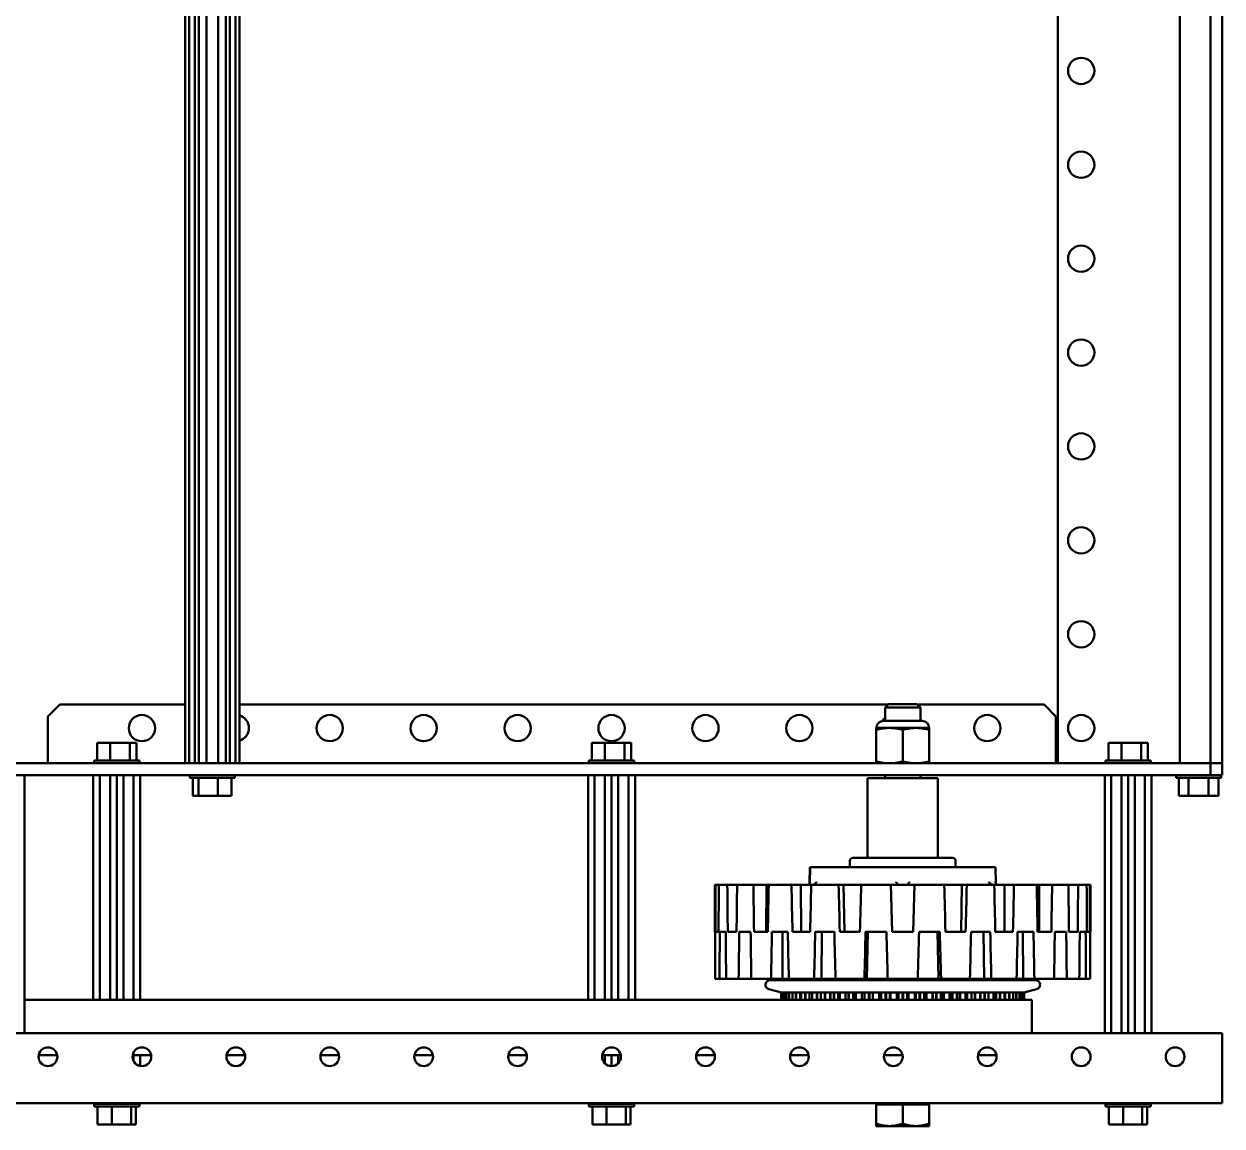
# Model space of a CAD drawing. Header units: inches. Extents: x 7.8 to 84, y 3.4 to 72.4.
# Drawn here: x 27.07 to 39.82, y 48.97 to 60.71 of the extents above; entities that cross this region are included whole.
import ezdxf

# ---------------------------------------------------------------- set-up
doc = ezdxf.new("R2010")
doc.units = ezdxf.units.IN
doc.header["$MEASUREMENT"] = 0
doc.layers.add('Visible (ANSI)', color=7, linetype='Continuous', lineweight=50)

msp = doc.modelspace()

# ---------------------------------------------------------------- linework, layer by layer
at = {"layer": 'Visible (ANSI)'}
for p, q in [((28.786, 68.585), (28.786, 52.835)), ((28.827, 68.585), (28.827, 52.835)), ((28.889, 68.585), (28.889, 52.835)), ((28.93, 68.585), (28.93, 52.835)), ((29.012, 68.585), (29.012, 52.835)), ((29.137, 68.585), (29.137, 52.835)), ((29.219, 68.585), (29.219, 52.835)), ((29.26, 68.585), (29.26, 52.835)), ((29.322, 68.585), (29.322, 52.835)), ((29.363, 68.585), (29.363, 52.835)), ((38.075, 68.585), (38.075, 52.835)), ((39.375, 68.585), (39.375, 52.835)), ((39.7, 68.585), (39.7, 52.835)), ((39.825, 68.585), (39.825, 52.835)), ((27.45, 53.46), (27.325, 53.335)), ((27.45, 53.46), (28.786, 53.46)), ((29.363, 53.46), (36.27, 53.46)), ((36.275, 53.465), (36.238, 53.428)), ((36.275, 53.465), (36.576, 53.465)), ((36.576, 53.465), (36.613, 53.428)), ((36.581, 53.46), (37.93, 53.46)), ((38.055, 53.335), (37.93, 53.46)), ((27.325, 52.897), (27.325, 53.335)), ((36.238, 53.428), (36.613, 53.428)), ((36.238, 53.428), (36.238, 53.288)), ((36.613, 53.428), (36.613, 53.288)), ((38.055, 53.335), (38.055, 52.897)), ((36.144, 53.212), (36.285, 53.212)), ((36.144, 53.212), (36.144, 52.835)), ((36.22, 53.288), (36.631, 53.288)), ((36.285, 53.212), (36.566, 53.212)), ((36.425, 53.192), (36.425, 52.855)), ((36.566, 53.212), (36.707, 53.212)), ((36.707, 53.212), (36.707, 52.835)), ((27.85, 53.055), (27.988, 53.055)), ((27.85, 52.865), (27.85, 53.055)), ((27.988, 53.055), (28.196, 53.055)), ((27.988, 52.865), (27.988, 53.055)), ((28.196, 53.055), (28.266, 53.055)), ((28.196, 52.865), (28.196, 53.055)), ((28.266, 52.865), (28.266, 53.055)), ((33.116, 53.055), (33.255, 53.055)), ((33.116, 52.865), (33.116, 53.055)), ((33.255, 53.055), (33.463, 53.055)), ((33.255, 52.865), (33.255, 53.055)), ((33.463, 53.055), (33.533, 53.055)), ((33.463, 52.865), (33.463, 53.055)), ((33.533, 52.865), (33.533, 53.055)), ((38.616, 53.055), (38.755, 53.055)), ((38.616, 52.865), (38.616, 53.055)), ((38.755, 53.055), (38.963, 53.055)), ((38.755, 52.865), (38.755, 53.055)), ((38.963, 53.055), (39.033, 53.055)), ((38.963, 52.865), (38.963, 53.055)), ((39.033, 52.865), (39.033, 53.055)), ((7.95, 52.835), (39.7, 52.835)), ((27.325, 52.897), (27.325, 52.835)), ((28.298, 52.865), (27.818, 52.865)), ((27.818, 52.835), (27.818, 52.865)), ((28.298, 52.835), (28.298, 52.865)), ((33.565, 52.865), (33.085, 52.865)), ((33.085, 52.835), (33.085, 52.865)), ((33.565, 52.835), (33.565, 52.865)), ((38.055, 52.835), (38.055, 52.897)), ((39.065, 52.865), (38.585, 52.865)), ((38.585, 52.835), (38.585, 52.865)), ((39.065, 52.835), (39.065, 52.865)), ((39.825, 52.835), (39.7, 52.835)), ((39.7, 52.71), (39.7, 52.835)), ((39.825, 52.835), (39.825, 52.71)), ((7.95, 52.71), (39.7, 52.71)), ((27.075, 52.71), (27.075, 49.96)), ((27.808, 52.71), (27.808, 50.316)), ((27.879, 52.71), (27.879, 50.316)), ((27.987, 52.71), (27.987, 50.316)), ((28.058, 52.71), (28.058, 50.316)), ((28.129, 52.71), (28.129, 50.316)), ((28.237, 52.71), (28.237, 50.316)), ((28.308, 52.71), (28.308, 50.316)), ((28.835, 52.71), (28.835, 52.68)), ((28.835, 52.68), (29.315, 52.68)), ((28.869, 52.68), (28.869, 52.49)), ((28.927, 52.68), (28.927, 52.49)), ((29.132, 52.68), (29.132, 52.49)), ((29.28, 52.68), (29.28, 52.49)), ((29.315, 52.71), (29.315, 52.68)), ((33.075, 52.71), (33.075, 50.316)), ((33.145, 52.71), (33.145, 50.316)), ((33.254, 52.71), (33.254, 50.316)), ((33.325, 52.71), (33.325, 50.316)), ((33.395, 52.71), (33.395, 50.316)), ((33.504, 52.71), (33.504, 50.316)), ((33.575, 52.71), (33.575, 50.316)), ((36.05, 52.678), (36.8, 52.678)), ((36.05, 51.828), (36.05, 52.678)), ((36.238, 52.71), (36.238, 52.678)), ((36.613, 52.71), (36.613, 52.678)), ((36.8, 51.828), (36.8, 52.678)), ((38.575, 52.71), (38.575, 49.96)), ((38.645, 52.71), (38.645, 49.96)), ((38.754, 52.71), (38.754, 49.96)), ((38.825, 52.71), (38.825, 49.96)), ((38.895, 52.71), (38.895, 49.96)), ((39.004, 52.71), (39.004, 49.96)), ((39.075, 52.71), (39.075, 49.96)), ((39.335, 52.71), (39.335, 52.68)), ((39.335, 52.68), (39.815, 52.68)), ((39.363, 52.68), (39.363, 52.49)), ((39.469, 52.68), (39.469, 52.49)), ((39.681, 52.68), (39.681, 52.49)), ((39.825, 52.71), (39.7, 52.71)), ((39.786, 52.68), (39.786, 52.49)), ((39.815, 52.71), (39.815, 52.68)), ((28.927, 52.49), (28.869, 52.49)), ((29.132, 52.49), (28.927, 52.49)), ((29.28, 52.49), (29.132, 52.49)), ((39.469, 52.49), (39.363, 52.49)), ((39.681, 52.49), (39.469, 52.49)), ((39.786, 52.49), (39.681, 52.49)), ((35.863, 51.797), (35.863, 51.728)), ((35.894, 51.828), (36.957, 51.828)), ((36.988, 51.797), (36.988, 51.728)), ((35.437, 51.728), (35.434, 51.557)), ((35.438, 51.728), (35.435, 51.559)), ((35.437, 51.728), (35.438, 51.728)), ((35.438, 51.728), (35.651, 51.728)), ((35.681, 51.728), (36.234, 51.728)), ((36.258, 51.728), (36.593, 51.728)), ((36.616, 51.728), (37.169, 51.728)), ((37.2, 51.728), (37.413, 51.728)), ((37.413, 51.728), (37.413, 51.728)), ((37.413, 51.728), (37.416, 51.557)), ((37.413, 51.728), (37.416, 51.559)), ((34.425, 51.541), (34.432, 51.541)), ((34.425, 51.541), (34.425, 51.041)), ((34.432, 51.541), (34.467, 51.541)), ((34.467, 51.541), (34.558, 51.541)), ((34.558, 51.541), (34.662, 51.541)), ((34.662, 51.541), (34.835, 51.541)), ((34.835, 51.541), (34.974, 51.541)), ((34.974, 51.541), (34.972, 51.041)), ((34.974, 51.541), (34.999, 51.541)), ((34.999, 51.541), (35.241, 51.541)), ((35.241, 51.541), (35.34, 51.541)), ((35.34, 51.541), (35.451, 51.541)), ((35.34, 51.541), (35.344, 51.041)), ((35.451, 51.541), (35.743, 51.541)), ((35.743, 51.541), (35.795, 51.541)), ((35.795, 51.541), (35.983, 51.541)), ((35.795, 51.541), (35.804, 51.041)), ((35.983, 51.541), (36.3, 51.541)), ((36.313, 51.041), (36.3, 51.541)), ((36.3, 51.541), (36.55, 51.541)), ((36.55, 51.541), (36.537, 51.041)), ((36.55, 51.541), (36.868, 51.541)), ((36.868, 51.541), (37.056, 51.541)), ((37.056, 51.541), (37.047, 51.041)), ((37.056, 51.541), (37.108, 51.541)), ((37.108, 51.541), (37.399, 51.541)), ((37.399, 51.541), (37.51, 51.541)), ((37.51, 51.541), (37.507, 51.041)), ((37.51, 51.541), (37.61, 51.541)), ((37.61, 51.541), (37.852, 51.541)), ((37.852, 51.541), (37.877, 51.541)), ((37.877, 51.541), (38.016, 51.541)), ((37.877, 51.541), (37.878, 51.041)), ((38.016, 51.541), (38.189, 51.541)), ((38.189, 51.541), (38.293, 51.541)), ((38.293, 51.541), (38.383, 51.541)), ((38.383, 51.541), (38.419, 51.541)), ((38.419, 51.541), (38.425, 51.541)), ((38.425, 51.541), (38.425, 51.041)), ((34.425, 51.041), (34.429, 51.041)), ((34.465, 51.041), (34.433, 51.041)), ((34.478, 51.041), (34.541, 51.041)), ((34.655, 51.041), (34.562, 51.041)), ((34.685, 51.041), (34.806, 51.041)), ((34.99, 51.041), (34.843, 51.041)), ((35.033, 51.041), (35.202, 51.041)), ((35.144, 50.541), (35.145, 51.041)), ((35.44, 51.041), (35.252, 51.041)), ((35.494, 51.041), (35.698, 51.041)), ((35.559, 50.541), (35.565, 51.041)), ((35.97, 51.041), (35.755, 51.041)), ((36.03, 51.041), (36.252, 51.041)), ((36.044, 50.541), (36.055, 51.041)), ((36.313, 51.041), (36.537, 51.041)), ((36.599, 51.041), (36.82, 51.041)), ((36.807, 50.541), (36.796, 51.041)), ((37.095, 51.041), (36.881, 51.041)), ((37.153, 51.041), (37.357, 51.041)), ((37.292, 50.541), (37.286, 51.041)), ((37.599, 51.041), (37.411, 51.041)), ((37.648, 51.041), (37.818, 51.041)), ((37.707, 50.541), (37.705, 51.041)), ((38.008, 51.041), (37.861, 51.041)), ((38.045, 51.041), (38.166, 51.041)), ((38.288, 51.041), (38.195, 51.041)), ((38.31, 51.041), (38.373, 51.041)), ((38.418, 51.041), (38.386, 51.041)), ((38.422, 51.041), (38.425, 51.041)), ((34.429, 50.541), (34.475, 50.541)), ((34.545, 50.541), (34.475, 50.541)), ((34.545, 50.541), (34.679, 50.541)), ((34.814, 50.541), (34.679, 50.541)), ((34.814, 50.541), (35.024, 50.541)), ((37.837, 50.527), (35.014, 50.527)), ((35.144, 50.541), (35.024, 50.541)), ((35.213, 50.541), (35.144, 50.541)), ((35.213, 50.541), (35.482, 50.541)), ((35.559, 50.541), (35.482, 50.541)), ((35.71, 50.541), (35.559, 50.541)), ((35.71, 50.541), (36.018, 50.541)), ((36.044, 50.541), (36.018, 50.541)), ((36.265, 50.541), (36.044, 50.541)), ((36.238, 50.541), (36.238, 50.527)), ((36.265, 50.541), (36.586, 50.541)), ((36.807, 50.541), (36.586, 50.541)), ((36.613, 50.541), (36.613, 50.527)), ((36.833, 50.541), (36.807, 50.541)), ((36.833, 50.541), (37.141, 50.541)), ((37.292, 50.541), (37.141, 50.541)), ((37.368, 50.541), (37.292, 50.541)), ((37.368, 50.541), (37.638, 50.541)), ((37.707, 50.541), (37.638, 50.541)), ((37.827, 50.541), (37.707, 50.541)), ((37.827, 50.541), (38.037, 50.541)), ((38.172, 50.541), (38.037, 50.541)), ((38.172, 50.541), (38.305, 50.541)), ((38.376, 50.541), (38.305, 50.541)), ((38.376, 50.541), (38.421, 50.541)), ((35.134, 50.393), (35.001, 50.429)), ((35.132, 50.393), (35.132, 50.393)), ((35.132, 50.393), (35.134, 50.393)), ((35.132, 50.316), (35.132, 50.393)), ((35.134, 50.393), (35.143, 50.393)), ((35.143, 50.393), (35.144, 50.393)), ((35.143, 50.316), (35.143, 50.393)), ((35.144, 50.393), (35.149, 50.393)), ((35.149, 50.393), (35.153, 50.393)), ((35.153, 50.393), (35.183, 50.393)), ((35.165, 50.316), (35.165, 50.393)), ((35.169, 50.316), (35.169, 50.393)), ((35.183, 50.393), (35.184, 50.393)), ((35.183, 50.316), (35.183, 50.393)), ((35.184, 50.393), (35.195, 50.393)), ((35.195, 50.393), (35.199, 50.393)), ((35.199, 50.393), (35.251, 50.393)), ((35.213, 50.316), (35.213, 50.393)), ((35.216, 50.316), (35.216, 50.393)), ((35.251, 50.393), (35.252, 50.393)), ((35.251, 50.316), (35.251, 50.393)), ((35.252, 50.393), (35.268, 50.393)), ((35.268, 50.393), (35.274, 50.393)), ((35.274, 50.393), (35.344, 50.393)), ((35.288, 50.316), (35.288, 50.393)), ((35.291, 50.316), (35.291, 50.393)), ((35.333, 50.316), (35.333, 50.393)), ((35.336, 50.316), (35.336, 50.393)), ((35.344, 50.393), (35.347, 50.393)), ((35.344, 50.316), (35.344, 50.393)), ((35.347, 50.393), (35.367, 50.393)), ((35.367, 50.393), (35.373, 50.393)), ((35.373, 50.393), (35.461, 50.393)), ((35.387, 50.316), (35.387, 50.393)), ((35.391, 50.316), (35.391, 50.393)), ((35.432, 50.316), (35.432, 50.393)), ((35.434, 50.316), (35.434, 50.393)), ((35.461, 50.393), (35.465, 50.393)), ((35.461, 50.316), (35.461, 50.393)), ((35.465, 50.393), (35.489, 50.393)), ((35.489, 50.393), (35.497, 50.393)), ((35.497, 50.393), (35.6, 50.393)), ((35.511, 50.316), (35.511, 50.393)), ((35.513, 50.316), (35.513, 50.393)), ((35.552, 50.316), (35.552, 50.393)), ((35.554, 50.316), (35.554, 50.393)), ((35.597, 50.316), (35.597, 50.393)), ((35.599, 50.316), (35.599, 50.393)), ((35.6, 50.393), (35.605, 50.393)), ((35.605, 50.393), (35.633, 50.393)), ((35.633, 50.393), (35.641, 50.393)), ((35.641, 50.393), (35.757, 50.393)), ((35.654, 50.316), (35.654, 50.393)), ((35.657, 50.316), (35.657, 50.393)), ((35.692, 50.316), (35.692, 50.393)), ((35.694, 50.316), (35.694, 50.393)), ((35.739, 50.316), (35.739, 50.393)), ((35.744, 50.316), (35.744, 50.393)), ((35.756, 50.316), (35.756, 50.393)), ((35.757, 50.393), (35.763, 50.393)), ((35.763, 50.393), (35.794, 50.393)), ((35.794, 50.393), (35.802, 50.393)), ((35.802, 50.393), (35.929, 50.393)), ((35.815, 50.316), (35.815, 50.393)), ((35.817, 50.316), (35.817, 50.393)), ((35.848, 50.316), (35.848, 50.393)), ((35.85, 50.316), (35.85, 50.393)), ((35.896, 50.316), (35.896, 50.393)), ((35.902, 50.316), (35.902, 50.393)), ((35.926, 50.316), (35.926, 50.393)), ((35.929, 50.393), (35.936, 50.393)), ((35.936, 50.393), (35.969, 50.393)), ((35.969, 50.393), (35.978, 50.393)), ((35.978, 50.393), (36.113, 50.393)), ((35.99, 50.316), (35.99, 50.393)), ((35.991, 50.316), (35.991, 50.393)), ((36.017, 50.316), (36.017, 50.393)), ((36.019, 50.316), (36.019, 50.393)), ((36.064, 50.316), (36.064, 50.393)), ((36.071, 50.316), (36.071, 50.393)), ((36.106, 50.316), (36.106, 50.393)), ((36.106, 50.316), (36.106, 50.393)), ((36.108, 50.316), (36.108, 50.393)), ((36.113, 50.393), (36.12, 50.393)), ((36.12, 50.393), (36.155, 50.393)), ((36.155, 50.393), (36.163, 50.393)), ((36.163, 50.393), (36.303, 50.393)), ((36.174, 50.316), (36.174, 50.393)), ((36.175, 50.316), (36.175, 50.393)), ((36.195, 50.316), (36.195, 50.393)), ((36.197, 50.316), (36.197, 50.393)), ((36.241, 50.316), (36.241, 50.393)), ((36.248, 50.316), (36.248, 50.393)), ((36.287, 50.316), (36.287, 50.393)), ((36.288, 50.316), (36.288, 50.393)), ((36.296, 50.316), (36.296, 50.393)), ((36.296, 50.316), (36.296, 50.393)), ((36.303, 50.393), (36.311, 50.393)), ((36.311, 50.393), (36.346, 50.393)), ((36.346, 50.393), (36.355, 50.393)), ((36.355, 50.393), (36.496, 50.393)), ((36.364, 50.316), (36.364, 50.393)), ((36.364, 50.316), (36.364, 50.393)), ((36.378, 50.316), (36.378, 50.393)), ((36.38, 50.316), (36.38, 50.393)), ((36.422, 50.316), (36.422, 50.393)), ((36.429, 50.316), (36.429, 50.393)), ((36.471, 50.316), (36.471, 50.393)), ((36.472, 50.316), (36.472, 50.393)), ((36.487, 50.316), (36.487, 50.393)), ((36.487, 50.316), (36.487, 50.393)), ((36.496, 50.393), (36.504, 50.393)), ((36.504, 50.393), (36.54, 50.393)), ((36.54, 50.393), (36.548, 50.393)), ((36.548, 50.393), (36.687, 50.393)), ((36.555, 50.316), (36.555, 50.393)), ((36.555, 50.316), (36.555, 50.393)), ((36.563, 50.316), (36.563, 50.393)), ((36.564, 50.316), (36.564, 50.393)), ((36.603, 50.316), (36.603, 50.393)), ((36.609, 50.316), (36.609, 50.393)), ((36.654, 50.316), (36.654, 50.393)), ((36.656, 50.316), (36.656, 50.393)), ((36.676, 50.316), (36.676, 50.393)), ((36.677, 50.316), (36.677, 50.393)), ((36.687, 50.393), (36.696, 50.393)), ((36.696, 50.393), (36.731, 50.393)), ((36.731, 50.393), (36.738, 50.393)), ((36.738, 50.393), (36.873, 50.393)), ((36.743, 50.316), (36.743, 50.393)), ((36.744, 50.316), (36.744, 50.393)), ((36.745, 50.316), (36.745, 50.393)), ((36.78, 50.316), (36.78, 50.393)), ((36.786, 50.316), (36.786, 50.393)), ((36.832, 50.316), (36.832, 50.393)), ((36.834, 50.316), (36.834, 50.393)), ((36.86, 50.316), (36.86, 50.393)), ((36.861, 50.316), (36.861, 50.393)), ((36.873, 50.393), (36.881, 50.393)), ((36.881, 50.393), (36.914, 50.393)), ((36.914, 50.393), (36.921, 50.393)), ((36.921, 50.393), (37.048, 50.393)), ((36.924, 50.316), (36.924, 50.393)), ((36.949, 50.316), (36.949, 50.393)), ((36.955, 50.316), (36.955, 50.393)), ((37.001, 50.316), (37.001, 50.393)), ((37.003, 50.316), (37.003, 50.393)), ((37.034, 50.316), (37.034, 50.393)), ((37.036, 50.316), (37.036, 50.393)), ((37.048, 50.393), (37.057, 50.393)), ((37.057, 50.393), (37.088, 50.393)), ((37.088, 50.393), (37.093, 50.393)), ((37.093, 50.393), (37.21, 50.393)), ((37.095, 50.316), (37.095, 50.393)), ((37.106, 50.316), (37.106, 50.393)), ((37.112, 50.316), (37.112, 50.393)), ((37.157, 50.316), (37.157, 50.393)), ((37.159, 50.316), (37.159, 50.393)), ((37.194, 50.316), (37.194, 50.393)), ((37.196, 50.316), (37.196, 50.393)), ((37.21, 50.393), (37.218, 50.393)), ((37.218, 50.393), (37.246, 50.393)), ((37.246, 50.393), (37.251, 50.393)), ((37.251, 50.393), (37.354, 50.393)), ((37.251, 50.316), (37.251, 50.393)), ((37.253, 50.316), (37.253, 50.393)), ((37.297, 50.316), (37.297, 50.393)), ((37.299, 50.316), (37.299, 50.393)), ((37.337, 50.316), (37.337, 50.393)), ((37.34, 50.316), (37.34, 50.393)), ((37.354, 50.393), (37.361, 50.393)), ((37.361, 50.393), (37.386, 50.393)), ((37.386, 50.393), (37.389, 50.393)), ((37.389, 50.393), (37.477, 50.393)), ((37.39, 50.316), (37.39, 50.393)), ((37.417, 50.316), (37.417, 50.393)), ((37.419, 50.316), (37.419, 50.393)), ((37.46, 50.316), (37.46, 50.393)), ((37.463, 50.316), (37.463, 50.393)), ((37.477, 50.393), (37.484, 50.393)), ((37.484, 50.393), (37.504, 50.393)), ((37.504, 50.393), (37.507, 50.393)), ((37.507, 50.393), (37.577, 50.393)), ((37.507, 50.316), (37.507, 50.393)), ((37.515, 50.316), (37.515, 50.393)), ((37.517, 50.316), (37.517, 50.393)), ((37.56, 50.316), (37.56, 50.393)), ((37.563, 50.316), (37.563, 50.393)), ((37.577, 50.393), (37.583, 50.393)), ((37.583, 50.393), (37.599, 50.393)), ((37.599, 50.393), (37.6, 50.393)), ((37.6, 50.393), (37.651, 50.393)), ((37.6, 50.316), (37.6, 50.393)), ((37.634, 50.316), (37.634, 50.393)), ((37.638, 50.316), (37.638, 50.393)), ((37.651, 50.393), (37.656, 50.393)), ((37.656, 50.393), (37.667, 50.393)), ((37.667, 50.393), (37.698, 50.393)), ((37.667, 50.393), (37.667, 50.393)), ((37.667, 50.316), (37.667, 50.393)), ((37.682, 50.316), (37.682, 50.393)), ((37.685, 50.316), (37.685, 50.393)), ((37.698, 50.393), (37.702, 50.393)), ((37.702, 50.393), (37.707, 50.393)), ((37.707, 50.393), (37.716, 50.393)), ((37.707, 50.393), (37.707, 50.393)), ((37.707, 50.316), (37.707, 50.393)), ((37.716, 50.393), (37.719, 50.393)), ((37.717, 50.393), (37.849, 50.429)), ((37.719, 50.393), (37.719, 50.393)), ((37.719, 50.316), (37.719, 50.393)), ((27.075, 50.316), (36.423, 50.316)), ((37.799, 50.316), (36.423, 50.316)), ((37.799, 50.316), (37.799, 49.96)), ((39.825, 49.96), (7.825, 49.96)), ((39.825, 49.397), (39.825, 49.96)), ((27.226, 49.726), (27.423, 49.726)), ((28.226, 49.726), (28.423, 49.726)), ((28.237, 49.726), (28.237, 49.662)), ((28.308, 49.726), (28.308, 49.611)), ((29.226, 49.726), (29.423, 49.726)), ((30.226, 49.726), (30.423, 49.726)), ((31.226, 49.726), (31.423, 49.726)), ((32.226, 49.726), (32.423, 49.726)), ((33.226, 49.726), (33.423, 49.726)), ((33.254, 49.726), (33.254, 49.639)), ((33.325, 49.726), (33.325, 49.61)), ((33.395, 49.726), (33.395, 49.639)), ((34.226, 49.726), (34.423, 49.726)), ((35.226, 49.726), (35.423, 49.726)), ((36.226, 49.726), (36.423, 49.726)), ((37.423, 49.726), (37.226, 49.726)), ((39.825, 49.215), (39.825, 49.397)), ((7.825, 49.215), (39.825, 49.215)), ((27.818, 49.21), (28.298, 49.21)), ((27.818, 49.21), (27.818, 49.18)), ((27.818, 49.18), (28.298, 49.18)), ((27.854, 49.18), (27.854, 48.99)), ((27.933, 49.215), (27.933, 49.21)), ((28.006, 49.18), (28.006, 48.99)), ((28.183, 49.215), (28.183, 49.21)), ((28.21, 49.18), (28.21, 48.99)), ((28.262, 49.18), (28.262, 48.99)), ((28.298, 49.21), (28.298, 49.18)), ((33.085, 49.21), (33.565, 49.21)), ((33.085, 49.21), (33.085, 49.18)), ((33.085, 49.18), (33.565, 49.18)), ((33.121, 49.18), (33.121, 48.99)), ((33.2, 49.215), (33.2, 49.21)), ((33.272, 49.18), (33.272, 48.99)), ((33.45, 49.215), (33.45, 49.21)), ((33.476, 49.18), (33.476, 48.99)), ((33.528, 49.18), (33.528, 48.99)), ((33.565, 49.21), (33.565, 49.18)), ((36.144, 49.215), (36.144, 49.2)), ((36.144, 49.2), (36.285, 49.2)), ((36.144, 49.2), (36.144, 48.972)), ((36.285, 49.2), (36.425, 49.2)), ((36.425, 49.2), (36.566, 49.2)), ((36.425, 49.2), (36.425, 48.997)), ((36.566, 49.2), (36.706, 49.2)), ((36.706, 49.215), (36.706, 49.2)), ((36.706, 49.2), (36.706, 48.972)), ((38.585, 49.21), (39.065, 49.21)), ((38.585, 49.21), (38.585, 49.18)), ((38.585, 49.18), (39.065, 49.18)), ((38.621, 49.18), (38.621, 48.99)), ((38.7, 49.215), (38.7, 49.21)), ((38.772, 49.18), (38.772, 48.99)), ((38.95, 49.215), (38.95, 49.21)), ((38.976, 49.18), (38.976, 48.99)), ((39.028, 49.18), (39.028, 48.99)), ((39.065, 49.21), (39.065, 49.18)), ((28.006, 48.99), (27.854, 48.99)), ((28.21, 48.99), (28.006, 48.99)), ((28.262, 48.99), (28.21, 48.99)), ((33.272, 48.99), (33.121, 48.99)), ((33.476, 48.99), (33.272, 48.99)), ((33.528, 48.99), (33.476, 48.99)), ((38.772, 48.99), (38.621, 48.99)), ((38.976, 48.99), (38.772, 48.99)), ((39.028, 48.99), (38.976, 48.99)), ((36.285, 48.972), (36.144, 48.972)), ((36.566, 48.972), (36.285, 48.972)), ((36.566, 48.972), (36.706, 48.972))]:
    msp.add_line(p, q, dxfattribs=at)
for centre, radius in [((38.325, 60.21), 0.14), ((38.325, 59.21), 0.14), ((38.325, 58.21), 0.14), ((38.325, 57.21), 0.14), ((38.325, 56.21), 0.14), ((38.325, 55.21), 0.14), ((38.325, 54.21), 0.14), ((28.325, 53.21), 0.14), ((30.325, 53.21), 0.14), ((31.325, 53.21), 0.14), ((32.325, 53.21), 0.14), ((33.325, 53.21), 0.14), ((34.325, 53.21), 0.14), ((35.325, 53.21), 0.14), ((37.325, 53.21), 0.14), ((38.325, 53.21), 0.14), ((27.325, 49.71), 0.1), ((28.325, 49.71), 0.1), ((29.325, 49.71), 0.1), ((30.325, 49.71), 0.1), ((31.325, 49.71), 0.1), ((32.325, 49.71), 0.1), ((33.325, 49.71), 0.1), ((34.325, 49.71), 0.1), ((35.325, 49.71), 0.1), ((36.325, 49.71), 0.1), ((37.325, 49.71), 0.1), ((38.325, 49.71), 0.1), ((39.325, 49.71), 0.1)]:
    msp.add_circle(centre, radius, dxfattribs=at)
for centre, radius, start, end in [((29.325, 53.21), 0.14, 286.0366, 73.9634), ((36.325, 53.21), 0.14, 128.2524, 146.5437), ((36.22, 53.212), 0.0755, 90, 180), ((36.631, 53.212), 0.0755, 0, 90), ((35.894, 51.797), 0.0312, 90, 180), ((36.957, 51.797), 0.0312, 0, 90), ((35.014, 50.477), 0.05, 90, 255), ((37.837, 50.477), 0.05, 285, 90)]:
    msp.add_arc(centre, radius, start, end, dxfattribs=at)
for centre, major_axis, ratio, start_param, end_param in [((36.425, 46.767), (0.285, -76.378), 0.025919, 4.649751, 4.656308), ((36.425, 46.767), (-0.285, -76.376), 0.025919, 4.649945, 4.656503), ((36.425, 46.767), (0.831, -76.379), 0.023817, 4.649587, 4.656145), ((36.426, 46.767), (-0.831, -76.379), 0.023818, 4.650106, 4.656663), ((36.425, 46.767), (1.31, -76.376), 0.019784, 4.64951, 4.656068), ((36.425, 46.767), (-1.31, -76.376), 0.019784, 4.650188, 4.656746), ((36.425, 46.767), (1.683, -76.377), 0.01415, 4.649536, 4.656094), ((36.425, 46.767), (-1.683, -76.379), 0.014151, 4.650158, 4.656716), ((36.425, 46.767), (1.919, -76.377), 0.007373, 4.649663, 4.656221), ((36.425, 46.767), (-1.919, -76.376), 0.007373, 4.650034, 4.656592), ((36.425, 46.767), (1.919, -76.378), 0.007373, 1.626595, 1.633153), ((36.425, 46.767), (-1.919, -76.377), 0.007373, 1.626964, 1.633522), ((36.425, 46.767), (1.683, -76.379), 0.014151, 1.626469, 1.633027), ((36.425, 46.767), (-1.683, -76.378), 0.01415, 1.627092, 1.63365), ((36.425, 46.767), (1.31, -76.375), 0.019784, 1.626438, 1.632996), ((36.425, 46.767), (-1.31, -76.377), 0.019784, 1.627118, 1.633676), ((36.425, 46.767), (0.831, -76.377), 0.023817, 1.62652, 1.633078), ((36.425, 46.767), (-0.831, -76.376), 0.023817, 1.627038, 1.633596), ((36.425, 46.767), (0.285, -76.379), 0.02592, 1.626684, 1.633242), ((36.425, 46.767), (-0.285, -76.38), 0.02592, 1.626879, 1.633436), ((36.425, 55.314), (0, -76.377), 0.026186, 4.768372, 4.77493), ((36.425, 55.314), (-0.564, -76.378), 0.025124, 4.768558, 4.775116), ((36.425, 55.315), (0.564, -76.378), 0.025124, 4.768187, 4.774745), ((36.425, 55.315), (-1.082, -76.379), 0.022025, 4.768685, 4.775243), ((36.425, 55.315), (1.082, -76.379), 0.022025, 4.768062, 4.77462), ((36.425, 55.314), (-1.512, -76.378), 0.017142, 4.768712, 4.77527), ((36.425, 55.314), (1.512, -76.377), 0.017141, 4.768032, 4.77459), ((36.425, 55.314), (-1.819, -76.377), 0.010872, 4.768631, 4.775189), ((36.425, 55.314), (1.819, -76.375), 0.010872, 4.768112, 4.77467), ((36.425, 55.314), (-1.98, -76.372), 0.003724, 4.768464, 4.775022), ((36.425, 55.314), (1.98, -76.377), 0.003724, 4.768275, 4.774833), ((36.425, 55.315), (-1.98, -76.379), 0.003724, 1.508351, 1.514909), ((36.425, 55.314), (1.98, -76.375), 0.003724, 1.50816, 1.514718), ((36.425, 55.314), (-1.819, -76.374), 0.010871, 1.508517, 1.515075), ((36.425, 55.315), (1.82, -76.379), 0.010872, 1.507995, 1.514553), ((36.425, 55.315), (-1.512, -76.379), 0.017142, 1.508593, 1.515151), ((36.425, 55.314), (1.512, -76.376), 0.017141, 1.507917, 1.514475), ((36.425, 55.315), (-1.082, -76.382), 0.022026, 1.508564, 1.515121), ((36.425, 55.314), (1.082, -76.377), 0.022025, 1.507943, 1.514501), ((36.425, 55.315), (-0.564, -76.379), 0.025125, 1.508439, 1.514997), ((36.425, 55.314), (0.564, -76.376), 0.025124, 1.508071, 1.514629), ((36.425, 55.315), (0, -76.379), 0.026187, 1.508254, 1.514812)]:
    msp.add_ellipse(centre, major_axis=major_axis, ratio=ratio, start_param=start_param, end_param=end_param, dxfattribs=at)
for points, weights in [([(36.285, 53.212), (36.219, 53.212), (36.144, 53.192)], [2.58969627547, 2.58969627547, 2.40376444832]), ([(36.425, 53.192), (36.35, 53.212), (36.285, 53.212)], [2.40376444832, 2.58969627547, 2.58969627547]), ([(36.566, 53.212), (36.501, 53.212), (36.425, 53.192)], [2.58969627547, 2.58969627547, 2.40376444832]), ([(36.707, 53.192), (36.631, 53.212), (36.566, 53.212)], [2.40376444832, 2.58969627547, 2.58969627547]), ([(36.144, 52.855), (36.219, 52.835), (36.285, 52.835)], [2.40376444832, 2.58969627547, 2.58969627547]), ([(36.285, 52.835), (36.35, 52.835), (36.425, 52.855)], [2.58969627547, 2.58969627547, 2.40376444832]), ([(36.425, 52.855), (36.501, 52.835), (36.566, 52.835)], [2.40376444832, 2.58969627547, 2.58969627547]), ([(36.566, 52.835), (36.631, 52.835), (36.707, 52.855)], [2.58969627547, 2.58969627547, 2.40376444832]), ([(36.285, 48.972), (36.22, 48.972), (36.144, 48.997)], [1.82401879146, 1.82401879146, 1.69306013432]), ([(36.425, 48.997), (36.35, 48.972), (36.285, 48.972)], [1.69306013432, 1.82401879146, 1.82401879146]), ([(36.566, 48.972), (36.501, 48.972), (36.425, 48.997)], [1.82401879146, 1.82401879146, 1.69306013432]), ([(36.706, 48.997), (36.631, 48.972), (36.566, 48.972)], [1.69306013432, 1.82401879146, 1.82401879146])]:
    msp.add_rational_spline(points, weights, degree=2, dxfattribs=at)
for points, knots in [([(35.651, 51.728), (35.657, 51.728), (35.662, 51.728), (35.668, 51.728), (35.673, 51.728), (35.678, 51.728), (35.681, 51.728)], [0, 0, 0, 0, 0.0004219999, 0.0004219999, 0.0004219999, 0.0008439997, 0.0008439997, 0.0008439997, 0.0008439997]), ([(36.234, 51.728), (36.24, 51.728), (36.245, 51.728), (36.249, 51.728), (36.253, 51.728), (36.256, 51.728), (36.258, 51.728)], [0, 0, 0, 0, 0.0004219999, 0.0004219999, 0.0004219999, 0.0008439997, 0.0008439997, 0.0008439997, 0.0008439997]), ([(36.593, 51.728), (36.594, 51.728), (36.597, 51.728), (36.602, 51.728), (36.606, 51.728), (36.611, 51.728), (36.616, 51.728)], [0, 0, 0, 0, 0.0004219999, 0.0004219999, 0.0004219999, 0.0008439997, 0.0008439997, 0.0008439997, 0.0008439997]), ([(37.169, 51.728), (37.173, 51.728), (37.178, 51.728), (37.183, 51.728), (37.188, 51.728), (37.194, 51.728), (37.2, 51.728)], [0, 0, 0, 0, 0.0004219999, 0.0004219999, 0.0004219999, 0.0008439997, 0.0008439997, 0.0008439997, 0.0008439997]), ([(35.42, 51.542), (35.423, 51.544), (35.426, 51.545), (35.43, 51.549), (35.432, 51.552), (35.436, 51.56), (35.437, 51.566), (35.436, 51.571), (35.436, 51.571), (35.436, 51.572)], [0, 0, 0, 0, 0.02795763, 0.02795763, 0.05455162, 0.05455162, 0.09497497, 0.09497497, 0.0953344, 0.0953344, 0.0953344, 0.0953344]), ([(35.508, 51.572), (35.508, 51.571), (35.508, 51.571), (35.504, 51.566), (35.499, 51.56), (35.489, 51.552), (35.486, 51.549), (35.48, 51.545), (35.477, 51.544), (35.474, 51.542)], [-0.0005345, -0.0005345, -0.0005345, -0.0005345, 0, 0, 0.0601122, 0.0601122, 0.0996618, 0.0996618, 0.1412398, 0.1412398, 0.1412398, 0.1412398]), ([(36.372, 51.542), (36.372, 51.544), (36.371, 51.545), (36.369, 51.549), (36.368, 51.552), (36.363, 51.56), (36.358, 51.566), (36.354, 51.571), (36.354, 51.571), (36.354, 51.572)], [0, 0, 0, 0, 0.02795763, 0.02795763, 0.05455162, 0.05455162, 0.09497496, 0.09497496, 0.09533439, 0.09533439, 0.09533439, 0.09533439]), ([(36.497, 51.572), (36.497, 51.571), (36.497, 51.571), (36.492, 51.566), (36.488, 51.56), (36.483, 51.552), (36.481, 51.549), (36.48, 51.545), (36.479, 51.544), (36.479, 51.542)], [-0.0005345, -0.0005345, -0.0005345, -0.0005345, 0, 0, 0.0601122, 0.0601122, 0.0996618, 0.0996618, 0.1412397, 0.1412397, 0.1412397, 0.1412397]), ([(37.377, 51.542), (37.374, 51.544), (37.371, 51.545), (37.365, 51.549), (37.361, 51.552), (37.352, 51.56), (37.347, 51.566), (37.343, 51.571), (37.343, 51.571), (37.343, 51.572)], [0, 0, 0, 0, 0.02795763, 0.02795763, 0.05455162, 0.05455162, 0.09497498, 0.09497498, 0.09533442, 0.09533442, 0.09533442, 0.09533442]), ([(37.414, 51.572), (37.414, 51.571), (37.414, 51.571), (37.414, 51.566), (37.415, 51.56), (37.419, 51.552), (37.421, 51.549), (37.425, 51.545), (37.427, 51.544), (37.43, 51.542)], [-0.0005345, -0.0005345, -0.0005345, -0.0005345, 0, 0, 0.0601122, 0.0601122, 0.0996617, 0.0996617, 0.1412396, 0.1412396, 0.1412396, 0.1412396])]:
    msp.add_open_spline(points, degree=3, knots=knots, dxfattribs=at)
for points in [[(35.411, 51.541), (35.414, 51.541), (35.417, 51.541), (35.42, 51.542)], [(35.474, 51.542), (35.471, 51.541), (35.468, 51.541), (35.465, 51.541)], [(36.372, 51.541), (36.372, 51.541), (36.372, 51.541), (36.372, 51.542)], [(36.479, 51.542), (36.479, 51.541), (36.479, 51.541), (36.479, 51.541)], [(37.386, 51.541), (37.383, 51.541), (37.38, 51.541), (37.377, 51.542)], [(37.43, 51.542), (37.433, 51.541), (37.437, 51.541), (37.44, 51.541)]]:
    msp.add_open_spline(points, degree=3, dxfattribs=at)

doc.saveas('drawing.dxf')
